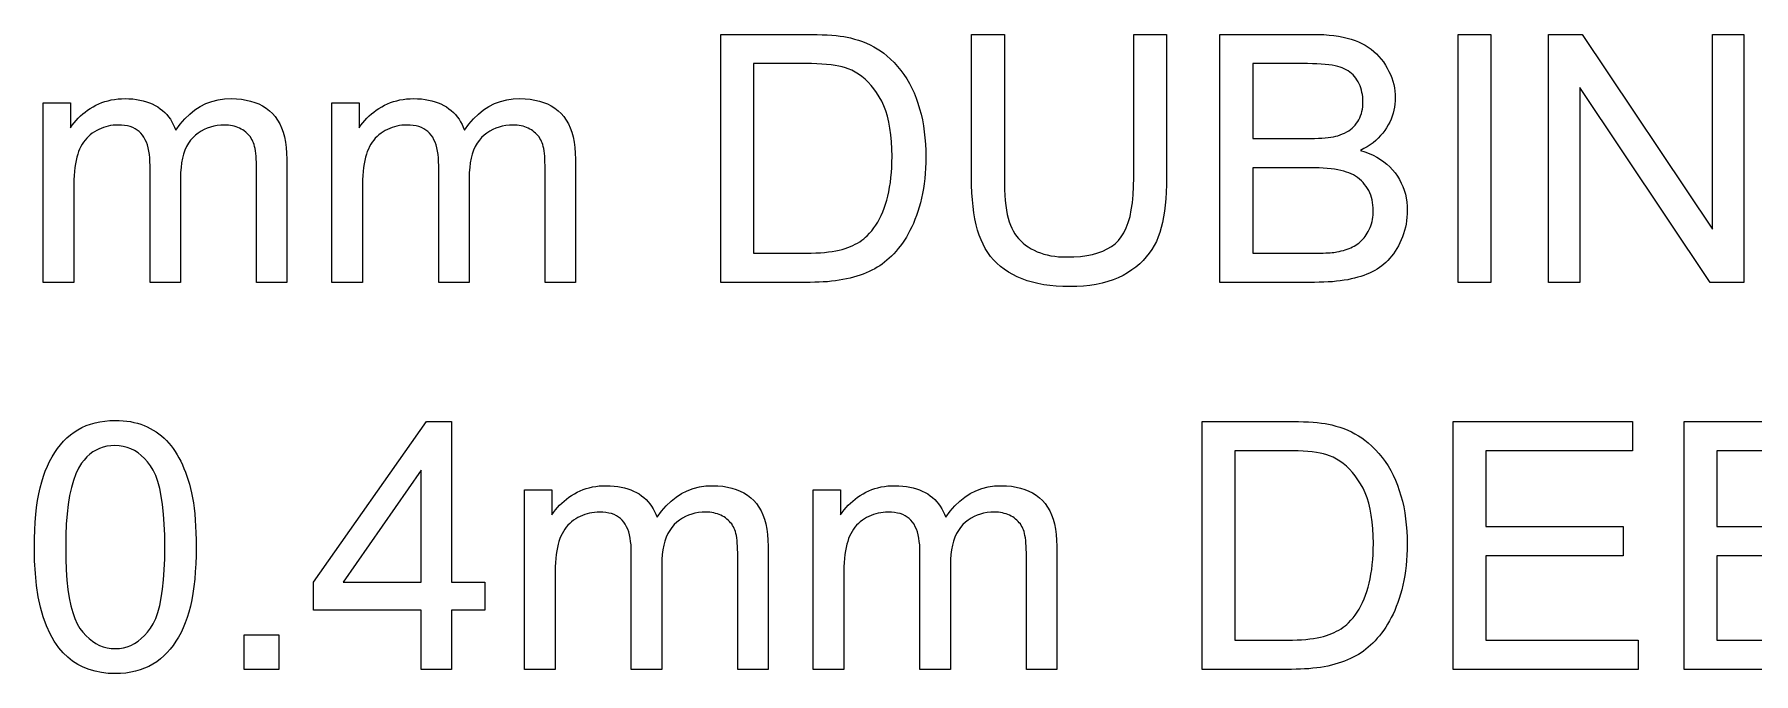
# Model space of a CAD drawing. Extents: x 0 to 297, y 0 to 420.
# Drawn here: x 199.4 to 220.19, y 325.35 to 333.09 of the extents above; entities that cross this region are included whole.
import ezdxf

# ---------------------------------------------------------------- set-up
doc = ezdxf.new("R2010")
doc.units = 0

msp = doc.modelspace()

# ---------------------------------------------------------------- linework, layer by layer
at = {"color": 7, "lineweight": 13}
for points in [[(207.703, 330.088), (207.703, 333.088), (208.736, 333.088), (208.805, 333.088), (208.87, 333.086), (208.931, 333.084), (208.99, 333.081), (209.045, 333.077), (209.097, 333.073), (209.145, 333.067), (209.19, 333.061), (209.232, 333.053), (209.27, 333.045), (209.321, 333.032), (209.37, 333.018), (209.418, 333.001), (209.465, 332.982), (209.509, 332.962), (209.553, 332.939), (209.594, 332.915), (209.634, 332.889), (209.673, 332.86), (209.71, 332.83), (209.757, 332.789), (209.801, 332.746), (209.842, 332.7), (209.881, 332.652), (209.918, 332.602), (209.952, 332.55), (209.984, 332.495), (210.014, 332.438), (210.041, 332.379), (210.065, 332.318), (210.088, 332.254), (210.108, 332.189), (210.125, 332.122), (210.141, 332.054), (210.154, 331.983), (210.164, 331.911), (210.172, 331.837), (210.178, 331.761), (210.182, 331.684), (210.183, 331.605), (210.182, 331.537), (210.18, 331.471), (210.176, 331.406), (210.17, 331.344), (210.163, 331.282), (210.154, 331.222), (210.144, 331.164), (210.132, 331.108), (210.118, 331.052), (210.103, 330.999), (210.087, 330.947), (210.07, 330.897), (210.051, 330.849), (210.032, 330.802), (210.012, 330.758), (209.991, 330.715), (209.969, 330.674), (209.947, 330.635), (209.923, 330.597), (209.899, 330.562), (209.873, 330.528), (209.848, 330.496), (209.822, 330.465), (209.795, 330.435), (209.768, 330.407), (209.74, 330.381), (209.712, 330.356), (209.684, 330.332), (209.655, 330.31), (209.625, 330.29), (209.595, 330.27), (209.564, 330.252), (209.531, 330.235), (209.497, 330.218), (209.462, 330.203), (209.425, 330.188), (209.388, 330.174), (209.349, 330.162), (209.309, 330.15), (209.267, 330.139), (209.225, 330.13), (209.181, 330.121), (209.136, 330.113), (209.09, 330.107), (209.042, 330.101), (208.993, 330.096), (208.943, 330.093), (208.892, 330.09), (208.839, 330.089), (208.785, 330.088)], [(212.698, 333.088), (213.095, 333.088), (213.095, 331.355), (213.094, 331.266), (213.091, 331.181), (213.086, 331.1), (213.079, 331.023), (213.069, 330.949), (213.058, 330.879), (213.045, 330.813), (213.03, 330.75), (213.012, 330.692), (212.993, 330.637), (212.971, 330.584), (212.945, 330.534), (212.917, 330.486), (212.885, 330.44), (212.849, 330.395), (212.811, 330.353), (212.769, 330.313), (212.724, 330.274), (212.675, 330.238), (212.623, 330.204), (212.568, 330.172), (212.51, 330.144), (212.448, 330.119), (212.383, 330.097), (212.315, 330.079), (212.243, 330.064), (212.168, 330.052), (212.089, 330.044), (212.008, 330.039), (211.922, 330.037), (211.84, 330.038), (211.76, 330.043), (211.683, 330.05), (211.61, 330.06), (211.539, 330.073), (211.472, 330.089), (211.408, 330.108), (211.346, 330.13), (211.288, 330.155), (211.233, 330.182), (211.181, 330.213), (211.132, 330.246), (211.086, 330.281), (211.043, 330.319), (211.003, 330.36), (210.966, 330.403), (210.933, 330.449), (210.902, 330.498), (210.875, 330.549), (210.85, 330.603), (210.828, 330.66), (210.809, 330.721), (210.792, 330.786), (210.777, 330.855), (210.764, 330.928), (210.754, 331.006), (210.746, 331.087), (210.74, 331.172), (210.737, 331.262), (210.736, 331.355), (210.736, 333.088), (211.133, 333.088), (211.133, 331.357), (211.133, 331.281), (211.135, 331.209), (211.139, 331.141), (211.144, 331.077), (211.151, 331.017), (211.159, 330.962), (211.168, 330.91), (211.179, 330.863), (211.191, 330.82), (211.205, 330.781), (211.221, 330.745), (211.238, 330.71), (211.258, 330.677), (211.28, 330.646), (211.304, 330.617), (211.33, 330.589), (211.358, 330.563), (211.388, 330.539), (211.421, 330.516), (211.455, 330.495), (211.491, 330.476), (211.529, 330.459), (211.568, 330.444), (211.609, 330.431), (211.652, 330.42), (211.696, 330.411), (211.741, 330.404), (211.789, 330.399), (211.837, 330.396), (211.888, 330.395), (211.973, 330.397), (212.053, 330.403), (212.128, 330.413), (212.198, 330.427), (212.263, 330.445), (212.323, 330.467), (212.377, 330.492), (212.427, 330.522), (212.472, 330.556), (212.512, 330.594), (212.547, 330.637), (212.579, 330.688), (212.607, 330.746), (212.631, 330.811), (212.652, 330.884), (212.668, 330.964), (212.681, 331.051), (212.691, 331.146), (212.696, 331.248), (212.698, 331.357)], [(213.74, 330.088), (213.74, 333.088), (214.865, 333.088), (214.933, 333.087), (214.997, 333.085), (215.059, 333.08), (215.118, 333.074), (215.175, 333.065), (215.229, 333.055), (215.28, 333.044), (215.328, 333.03), (215.374, 333.014), (215.417, 332.997), (215.457, 332.978), (215.496, 332.957), (215.533, 332.934), (215.568, 332.909), (215.602, 332.881), (215.634, 332.852), (215.663, 332.821), (215.691, 332.789), (215.718, 332.754), (215.742, 332.717), (215.764, 332.679), (215.784, 332.64), (215.802, 332.602), (215.817, 332.563), (215.83, 332.523), (215.841, 332.483), (215.849, 332.443), (215.855, 332.403), (215.859, 332.362), (215.86, 332.321), (215.859, 332.283), (215.856, 332.245), (215.85, 332.207), (215.843, 332.17), (215.834, 332.134), (215.822, 332.098), (215.809, 332.062), (215.793, 332.027), (215.775, 331.993), (215.755, 331.959), (215.733, 331.925), (215.709, 331.893), (215.683, 331.863), (215.655, 331.833), (215.624, 331.805), (215.592, 331.778), (215.557, 331.753), (215.52, 331.729), (215.481, 331.706), (215.44, 331.684), (215.493, 331.667), (215.544, 331.648), (215.592, 331.626), (215.638, 331.602), (215.681, 331.576), (215.722, 331.548), (215.76, 331.517), (215.795, 331.485), (215.828, 331.45), (215.859, 331.412), (215.887, 331.373), (215.911, 331.332), (215.933, 331.29), (215.952, 331.247), (215.968, 331.202), (215.982, 331.156), (215.992, 331.109), (215.999, 331.06), (216.004, 331.01), (216.005, 330.958), (216.004, 330.916), (216.001, 330.875), (215.997, 330.834), (215.991, 330.794), (215.983, 330.755), (215.973, 330.716), (215.961, 330.677), (215.948, 330.64), (215.933, 330.603), (215.916, 330.566), (215.898, 330.531), (215.879, 330.497), (215.859, 330.465), (215.838, 330.434), (215.816, 330.406), (215.794, 330.379), (215.771, 330.353), (215.747, 330.329), (215.722, 330.307), (215.696, 330.287), (215.669, 330.267), (215.641, 330.249), (215.611, 330.232), (215.581, 330.216), (215.548, 330.2), (215.515, 330.186), (215.48, 330.173), (215.444, 330.16), (215.406, 330.149), (215.368, 330.138), (215.327, 330.129), (215.285, 330.12), (215.241, 330.113), (215.195, 330.106), (215.148, 330.101), (215.099, 330.096), (215.047, 330.093), (214.995, 330.09), (214.94, 330.089), (214.884, 330.088)], [(216.619, 330.088), (216.619, 333.088), (217.016, 333.088), (217.016, 330.088)], [(217.712, 330.088), (217.712, 333.088), (218.119, 333.088), (219.695, 330.733), (219.695, 333.088), (220.075, 333.088), (220.075, 330.088), (219.668, 330.088), (218.092, 332.446), (218.092, 330.088)], [(208.1, 330.442), (208.74, 330.442), (208.798, 330.443), (208.854, 330.444), (208.907, 330.447), (208.957, 330.451), (209.005, 330.456), (209.05, 330.462), (209.093, 330.469), (209.133, 330.478), (209.171, 330.487), (209.206, 330.497), (209.239, 330.509), (209.271, 330.521), (209.301, 330.535), (209.33, 330.549), (209.358, 330.564), (209.384, 330.58), (209.409, 330.597), (209.432, 330.615), (209.454, 330.633), (209.475, 330.653), (209.503, 330.682), (209.529, 330.713), (209.554, 330.746), (209.578, 330.781), (209.601, 330.818), (209.622, 330.857), (209.642, 330.898), (209.661, 330.941), (209.679, 330.986), (209.695, 331.033), (209.71, 331.081), (209.723, 331.132), (209.735, 331.185), (209.745, 331.24), (209.754, 331.296), (209.761, 331.355), (209.767, 331.416), (209.771, 331.479), (209.773, 331.544), (209.774, 331.611), (209.772, 331.703), (209.768, 331.79), (209.76, 331.873), (209.749, 331.952), (209.735, 332.027), (209.718, 332.097), (209.698, 332.163), (209.675, 332.224), (209.649, 332.281), (209.619, 332.334), (209.588, 332.383), (209.555, 332.428), (209.521, 332.471), (209.485, 332.51), (209.448, 332.545), (209.41, 332.577), (209.37, 332.606), (209.33, 332.632), (209.287, 332.654), (209.244, 332.673), (209.21, 332.684), (209.172, 332.695), (209.13, 332.704), (209.085, 332.712), (209.036, 332.719), (208.982, 332.724), (208.925, 332.729), (208.864, 332.732), (208.799, 332.734), (208.73, 332.734), (208.1, 332.734)], [(214.137, 331.828), (214.785, 331.828), (214.837, 331.828), (214.885, 331.829), (214.93, 331.831), (214.973, 331.833), (215.012, 331.836), (215.048, 331.84), (215.082, 331.845), (215.112, 331.85), (215.14, 331.856), (215.164, 331.862), (215.193, 331.872), (215.222, 331.883), (215.248, 331.895), (215.273, 331.908), (215.297, 331.922), (215.319, 331.938), (215.339, 331.954), (215.358, 331.972), (215.376, 331.991), (215.392, 332.012), (215.407, 332.033), (215.42, 332.056), (215.431, 332.079), (215.441, 332.104), (215.45, 332.129), (215.457, 332.156), (215.462, 332.184), (215.466, 332.213), (215.468, 332.243), (215.469, 332.274), (215.468, 332.303), (215.466, 332.332), (215.462, 332.36), (215.457, 332.387), (215.451, 332.414), (215.443, 332.44), (215.434, 332.465), (215.423, 332.49), (215.411, 332.514), (215.397, 332.537), (215.382, 332.559), (215.366, 332.579), (215.349, 332.598), (215.33, 332.616), (215.31, 332.632), (215.289, 332.647), (215.267, 332.661), (215.243, 332.673), (215.219, 332.683), (215.193, 332.692), (215.164, 332.7), (215.132, 332.707), (215.096, 332.714), (215.056, 332.719), (215.012, 332.724), (214.964, 332.727), (214.913, 332.73), (214.858, 332.732), (214.799, 332.734), (214.736, 332.734), (214.137, 332.734)], [(199.509, 330.088), (199.509, 332.261), (199.839, 332.261), (199.839, 331.957), (199.86, 331.988), (199.882, 332.018), (199.906, 332.047), (199.931, 332.074), (199.958, 332.101), (199.986, 332.126), (200.015, 332.149), (200.046, 332.172), (200.077, 332.193), (200.111, 332.213), (200.145, 332.232), (200.181, 332.248), (200.217, 332.263), (200.254, 332.276), (200.292, 332.286), (200.332, 332.295), (200.372, 332.302), (200.413, 332.307), (200.455, 332.31), (200.498, 332.311), (200.545, 332.31), (200.591, 332.307), (200.635, 332.302), (200.677, 332.294), (200.717, 332.285), (200.756, 332.274), (200.793, 332.261), (200.828, 332.246), (200.862, 332.229), (200.893, 332.21), (200.923, 332.189), (200.952, 332.167), (200.978, 332.143), (201.003, 332.117), (201.025, 332.09), (201.046, 332.061), (201.065, 332.031), (201.082, 331.999), (201.098, 331.965), (201.111, 331.93), (201.165, 332.002), (201.221, 332.067), (201.28, 332.124), (201.343, 332.174), (201.408, 332.215), (201.477, 332.25), (201.549, 332.276), (201.624, 332.295), (201.702, 332.307), (201.783, 332.311), (201.846, 332.309), (201.906, 332.303), (201.963, 332.294), (202.017, 332.282), (202.069, 332.266), (202.117, 332.246), (202.162, 332.223), (202.204, 332.196), (202.244, 332.165), (202.28, 332.131), (202.313, 332.094), (202.343, 332.052), (202.369, 332.007), (202.391, 331.957), (202.41, 331.904), (202.426, 331.847), (202.438, 331.786), (202.447, 331.721), (202.452, 331.653), (202.454, 331.58), (202.454, 330.088), (202.088, 330.088), (202.088, 331.457), (202.087, 331.5), (202.086, 331.541), (202.084, 331.579), (202.082, 331.614), (202.079, 331.647), (202.075, 331.678), (202.07, 331.706), (202.065, 331.732), (202.059, 331.755), (202.052, 331.775), (202.044, 331.794), (202.035, 331.813), (202.025, 331.83), (202.014, 331.847), (202.001, 331.863), (201.988, 331.878), (201.973, 331.893), (201.957, 331.907), (201.94, 331.92), (201.922, 331.932), (201.903, 331.943), (201.883, 331.953), (201.862, 331.962), (201.841, 331.97), (201.819, 331.976), (201.797, 331.982), (201.774, 331.986), (201.75, 331.989), (201.726, 331.991), (201.701, 331.991), (201.656, 331.99), (201.612, 331.985), (201.57, 331.978), (201.53, 331.967), (201.491, 331.953), (201.454, 331.936), (201.418, 331.917), (201.384, 331.894), (201.351, 331.868), (201.32, 331.839), (201.291, 331.807), (201.266, 331.771), (201.243, 331.731), (201.223, 331.688), (201.207, 331.641), (201.193, 331.59), (201.182, 331.536), (201.175, 331.478), (201.17, 331.416), (201.169, 331.351), (201.169, 330.088), (200.8, 330.088), (200.8, 331.5), (200.799, 331.548), (200.797, 331.593), (200.792, 331.636), (200.786, 331.677), (200.778, 331.715), (200.768, 331.751), (200.756, 331.784), (200.743, 331.814), (200.727, 331.843), (200.71, 331.869), (200.691, 331.892), (200.67, 331.913), (200.646, 331.931), (200.62, 331.947), (200.592, 331.961), (200.561, 331.972), (200.528, 331.98), (200.493, 331.986), (200.455, 331.99), (200.416, 331.991), (200.385, 331.99), (200.354, 331.988), (200.324, 331.984), (200.295, 331.978), (200.266, 331.971), (200.238, 331.962), (200.209, 331.951), (200.182, 331.939), (200.155, 331.925), (200.128, 331.909), (200.102, 331.892), (200.078, 331.874), (200.055, 331.854), (200.034, 331.832), (200.014, 331.809), (199.996, 331.784), (199.979, 331.758), (199.963, 331.73), (199.949, 331.701), (199.937, 331.67), (199.926, 331.637), (199.915, 331.601), (199.907, 331.563), (199.899, 331.522), (199.892, 331.478), (199.887, 331.431), (199.883, 331.381), (199.88, 331.329), (199.878, 331.274), (199.877, 331.216), (199.877, 330.088)], [(203, 330.088), (203, 332.261), (203.33, 332.261), (203.33, 331.957), (203.351, 331.988), (203.373, 332.018), (203.397, 332.047), (203.422, 332.074), (203.449, 332.101), (203.477, 332.126), (203.506, 332.149), (203.537, 332.172), (203.569, 332.193), (203.602, 332.213), (203.636, 332.232), (203.672, 332.248), (203.708, 332.263), (203.745, 332.276), (203.784, 332.286), (203.823, 332.295), (203.863, 332.302), (203.904, 332.307), (203.946, 332.31), (203.989, 332.311), (204.036, 332.31), (204.082, 332.307), (204.126, 332.302), (204.168, 332.294), (204.208, 332.285), (204.247, 332.274), (204.284, 332.261), (204.319, 332.246), (204.353, 332.229), (204.385, 332.21), (204.415, 332.189), (204.443, 332.167), (204.469, 332.143), (204.494, 332.117), (204.516, 332.09), (204.537, 332.061), (204.556, 332.031), (204.574, 331.999), (204.589, 331.965), (204.603, 331.93), (204.656, 332.002), (204.712, 332.067), (204.771, 332.124), (204.834, 332.174), (204.899, 332.215), (204.968, 332.25), (205.04, 332.276), (205.115, 332.295), (205.193, 332.307), (205.274, 332.311), (205.337, 332.309), (205.397, 332.303), (205.454, 332.294), (205.509, 332.282), (205.56, 332.266), (205.608, 332.246), (205.653, 332.223), (205.695, 332.196), (205.735, 332.165), (205.771, 332.131), (205.804, 332.094), (205.834, 332.052), (205.86, 332.007), (205.882, 331.957), (205.902, 331.904), (205.917, 331.847), (205.929, 331.786), (205.938, 331.721), (205.943, 331.653), (205.945, 331.58), (205.945, 330.088), (205.579, 330.088), (205.579, 331.457), (205.578, 331.5), (205.577, 331.541), (205.575, 331.579), (205.573, 331.614), (205.57, 331.647), (205.566, 331.678), (205.561, 331.706), (205.556, 331.732), (205.55, 331.755), (205.543, 331.775), (205.535, 331.794), (205.526, 331.813), (205.516, 331.83), (205.505, 331.847), (205.492, 331.863), (205.479, 331.878), (205.464, 331.893), (205.448, 331.907), (205.431, 331.92), (205.413, 331.932), (205.394, 331.943), (205.374, 331.953), (205.354, 331.962), (205.332, 331.97), (205.311, 331.976), (205.288, 331.982), (205.265, 331.986), (205.241, 331.989), (205.217, 331.991), (205.192, 331.991), (205.147, 331.99), (205.103, 331.985), (205.061, 331.978), (205.021, 331.967), (204.982, 331.953), (204.945, 331.936), (204.909, 331.917), (204.875, 331.894), (204.842, 331.868), (204.811, 331.839), (204.783, 331.807), (204.757, 331.771), (204.734, 331.731), (204.714, 331.688), (204.698, 331.641), (204.684, 331.59), (204.673, 331.536), (204.666, 331.478), (204.661, 331.416), (204.66, 331.351), (204.66, 330.088), (204.292, 330.088), (204.292, 331.5), (204.291, 331.548), (204.288, 331.593), (204.283, 331.636), (204.277, 331.677), (204.269, 331.715), (204.259, 331.751), (204.247, 331.784), (204.234, 331.814), (204.219, 331.843), (204.201, 331.869), (204.182, 331.892), (204.161, 331.913), (204.137, 331.931), (204.111, 331.947), (204.083, 331.961), (204.052, 331.972), (204.019, 331.98), (203.984, 331.986), (203.947, 331.99), (203.907, 331.991), (203.876, 331.99), (203.846, 331.988), (203.816, 331.984), (203.786, 331.978), (203.757, 331.971), (203.729, 331.962), (203.701, 331.951), (203.673, 331.939), (203.646, 331.925), (203.619, 331.909), (203.594, 331.892), (203.569, 331.874), (203.547, 331.854), (203.525, 331.832), (203.505, 331.809), (203.487, 331.784), (203.47, 331.758), (203.455, 331.73), (203.441, 331.701), (203.428, 331.67), (203.417, 331.637), (203.407, 331.601), (203.398, 331.563), (203.39, 331.522), (203.383, 331.478), (203.378, 331.431), (203.374, 331.381), (203.371, 331.329), (203.369, 331.274), (203.369, 331.216), (203.369, 330.088)], [(214.137, 330.442), (214.884, 330.442), (214.921, 330.442), (214.956, 330.443), (214.989, 330.443), (215.019, 330.444), (215.047, 330.446), (215.073, 330.447), (215.097, 330.449), (215.118, 330.451), (215.137, 330.454), (215.154, 330.457), (215.181, 330.462), (215.207, 330.468), (215.232, 330.474), (215.256, 330.481), (215.28, 330.489), (215.302, 330.498), (215.324, 330.507), (215.344, 330.517), (215.364, 330.527), (215.383, 330.538), (215.401, 330.55), (215.418, 330.563), (215.435, 330.577), (215.451, 330.593), (215.467, 330.609), (215.482, 330.626), (215.496, 330.644), (215.509, 330.663), (215.522, 330.684), (215.534, 330.705), (215.546, 330.727), (215.556, 330.75), (215.565, 330.774), (215.572, 330.798), (215.579, 330.823), (215.584, 330.849), (215.588, 330.875), (215.591, 330.902), (215.593, 330.93), (215.594, 330.958), (215.593, 330.991), (215.59, 331.023), (215.586, 331.055), (215.58, 331.085), (215.572, 331.115), (215.563, 331.143), (215.552, 331.171), (215.539, 331.198), (215.524, 331.224), (215.508, 331.249), (215.49, 331.273), (215.471, 331.296), (215.45, 331.317), (215.428, 331.337), (215.405, 331.355), (215.381, 331.372), (215.355, 331.387), (215.328, 331.4), (215.299, 331.413), (215.269, 331.423), (215.238, 331.433), (215.203, 331.441), (215.166, 331.449), (215.126, 331.456), (215.083, 331.461), (215.038, 331.466), (214.99, 331.469), (214.94, 331.472), (214.886, 331.473), (214.83, 331.474), (214.137, 331.474)], [(199.402, 326.886), (199.403, 326.99), (199.406, 327.09), (199.412, 327.186), (199.419, 327.278), (199.429, 327.366), (199.441, 327.449), (199.455, 327.529), (199.472, 327.604), (199.49, 327.675), (199.511, 327.742), (199.534, 327.805), (199.559, 327.866), (199.586, 327.923), (199.616, 327.978), (199.647, 328.029), (199.681, 328.078), (199.717, 328.123), (199.754, 328.166), (199.794, 328.206), (199.837, 328.242), (199.881, 328.276), (199.927, 328.306), (199.976, 328.332), (200.027, 328.355), (200.08, 328.374), (200.136, 328.39), (200.193, 328.402), (200.253, 328.411), (200.315, 328.417), (200.38, 328.418), (200.428, 328.417), (200.474, 328.414), (200.519, 328.41), (200.564, 328.403), (200.606, 328.394), (200.648, 328.383), (200.689, 328.371), (200.728, 328.356), (200.766, 328.34), (200.803, 328.321), (200.839, 328.301), (200.874, 328.279), (200.907, 328.255), (200.939, 328.23), (200.97, 328.202), (200.999, 328.174), (201.027, 328.143), (201.054, 328.111), (201.08, 328.077), (201.104, 328.041), (201.127, 328.003), (201.15, 327.964), (201.171, 327.924), (201.191, 327.881), (201.21, 327.838), (201.228, 327.792), (201.245, 327.745), (201.261, 327.697), (201.276, 327.646), (201.29, 327.595), (201.303, 327.54), (201.315, 327.482), (201.325, 327.42), (201.334, 327.355), (201.341, 327.286), (201.347, 327.213), (201.352, 327.137), (201.355, 327.057), (201.357, 326.973), (201.358, 326.886), (201.357, 326.782), (201.354, 326.683), (201.348, 326.587), (201.341, 326.496), (201.331, 326.409), (201.319, 326.325), (201.305, 326.246), (201.289, 326.171), (201.27, 326.1), (201.25, 326.033), (201.227, 325.97), (201.202, 325.909), (201.175, 325.852), (201.146, 325.797), (201.114, 325.746), (201.081, 325.697), (201.045, 325.651), (201.007, 325.609), (200.967, 325.569), (200.925, 325.532), (200.881, 325.498), (200.834, 325.468), (200.785, 325.442), (200.734, 325.419), (200.681, 325.399), (200.625, 325.383), (200.567, 325.371), (200.507, 325.362), (200.445, 325.357), (200.38, 325.355), (200.295, 325.358), (200.214, 325.367), (200.136, 325.383), (200.063, 325.405), (199.993, 325.433), (199.926, 325.467), (199.864, 325.507), (199.805, 325.554), (199.75, 325.607), (199.698, 325.666), (199.642, 325.746), (199.592, 325.835), (199.547, 325.933), (199.508, 326.041), (199.476, 326.158), (199.449, 326.285), (199.428, 326.421), (199.414, 326.566), (199.405, 326.721)], [(204.078, 325.406), (204.078, 326.124), (202.776, 326.124), (202.776, 326.462), (204.145, 328.406), (204.446, 328.406), (204.446, 326.462), (204.851, 326.462), (204.851, 326.124), (204.446, 326.124), (204.446, 325.406)], [(213.524, 325.406), (213.524, 328.406), (214.557, 328.406), (214.626, 328.406), (214.691, 328.404), (214.752, 328.402), (214.811, 328.399), (214.866, 328.395), (214.917, 328.391), (214.966, 328.385), (215.011, 328.379), (215.053, 328.371), (215.091, 328.363), (215.142, 328.35), (215.191, 328.335), (215.239, 328.319), (215.285, 328.3), (215.33, 328.28), (215.373, 328.257), (215.415, 328.233), (215.455, 328.207), (215.494, 328.178), (215.531, 328.148), (215.578, 328.107), (215.621, 328.064), (215.663, 328.018), (215.702, 327.97), (215.739, 327.92), (215.773, 327.867), (215.805, 327.813), (215.834, 327.756), (215.862, 327.697), (215.886, 327.636), (215.909, 327.572), (215.929, 327.507), (215.946, 327.44), (215.962, 327.372), (215.975, 327.301), (215.985, 327.229), (215.993, 327.155), (215.999, 327.079), (216.003, 327.002), (216.004, 326.922), (216.003, 326.855), (216.001, 326.789), (215.997, 326.724), (215.991, 326.661), (215.984, 326.6), (215.975, 326.54), (215.965, 326.482), (215.953, 326.425), (215.939, 326.37), (215.924, 326.317), (215.908, 326.265), (215.89, 326.215), (215.872, 326.166), (215.853, 326.12), (215.833, 326.075), (215.812, 326.033), (215.79, 325.992), (215.768, 325.953), (215.744, 325.915), (215.72, 325.88), (215.694, 325.846), (215.669, 325.814), (215.643, 325.783), (215.616, 325.753), (215.589, 325.725), (215.561, 325.699), (215.533, 325.674), (215.505, 325.65), (215.476, 325.628), (215.446, 325.608), (215.416, 325.588), (215.385, 325.57), (215.352, 325.552), (215.318, 325.536), (215.283, 325.52), (215.246, 325.506), (215.209, 325.492), (215.17, 325.48), (215.13, 325.468), (215.088, 325.457), (215.046, 325.447), (215.002, 325.439), (214.957, 325.431), (214.91, 325.424), (214.863, 325.419), (214.814, 325.414), (214.764, 325.411), (214.713, 325.408), (214.66, 325.407), (214.606, 325.406)], [(216.559, 325.406), (216.559, 328.406), (218.728, 328.406), (218.728, 328.052), (216.956, 328.052), (216.956, 327.133), (218.615, 327.133), (218.615, 326.781), (216.956, 326.781), (216.956, 325.76), (218.797, 325.76), (218.797, 325.406)], [(219.354, 325.406), (219.354, 328.406), (221.523, 328.406), (221.523, 328.052), (219.751, 328.052), (219.751, 327.133), (221.411, 327.133), (221.411, 326.781), (219.751, 326.781), (219.751, 325.76), (221.593, 325.76), (221.593, 325.406)], [(199.78, 326.886), (199.782, 326.743), (199.787, 326.61), (199.796, 326.487), (199.808, 326.374), (199.823, 326.27), (199.842, 326.177), (199.865, 326.093), (199.891, 326.02), (199.92, 325.956), (199.953, 325.902), (199.989, 325.856), (200.026, 325.814), (200.064, 325.778), (200.104, 325.746), (200.146, 325.719), (200.19, 325.697), (200.235, 325.68), (200.282, 325.668), (200.33, 325.66), (200.38, 325.658), (200.43, 325.66), (200.478, 325.668), (200.525, 325.68), (200.57, 325.697), (200.613, 325.719), (200.655, 325.746), (200.695, 325.778), (200.734, 325.815), (200.771, 325.857), (200.807, 325.903), (200.839, 325.957), (200.869, 326.021), (200.895, 326.095), (200.917, 326.178), (200.936, 326.272), (200.952, 326.375), (200.964, 326.488), (200.973, 326.611), (200.978, 326.743), (200.979, 326.886), (200.978, 327.029), (200.973, 327.162), (200.964, 327.285), (200.952, 327.399), (200.936, 327.502), (200.917, 327.595), (200.895, 327.679), (200.869, 327.753), (200.839, 327.816), (200.807, 327.87), (200.771, 327.916), (200.734, 327.958), (200.695, 327.994), (200.655, 328.026), (200.612, 328.053), (200.568, 328.074), (200.523, 328.091), (200.475, 328.104), (200.426, 328.111), (200.376, 328.113), (200.326, 328.111), (200.278, 328.105), (200.233, 328.094), (200.189, 328.079), (200.148, 328.06), (200.108, 328.036), (200.071, 328.008), (200.035, 327.976), (200.002, 327.939), (199.971, 327.899), (199.934, 327.839), (199.902, 327.77), (199.874, 327.692), (199.849, 327.605), (199.828, 327.508), (199.811, 327.402), (199.797, 327.287), (199.788, 327.162), (199.782, 327.029)], [(213.921, 325.76), (214.561, 325.76), (214.619, 325.761), (214.675, 325.762), (214.728, 325.765), (214.778, 325.769), (214.826, 325.774), (214.871, 325.78), (214.914, 325.787), (214.954, 325.795), (214.992, 325.805), (215.027, 325.815), (215.06, 325.827), (215.092, 325.839), (215.122, 325.853), (215.151, 325.867), (215.179, 325.882), (215.205, 325.898), (215.23, 325.915), (215.253, 325.933), (215.275, 325.951), (215.296, 325.971), (215.324, 326), (215.35, 326.031), (215.375, 326.064), (215.399, 326.099), (215.422, 326.136), (215.443, 326.175), (215.463, 326.216), (215.482, 326.259), (215.5, 326.304), (215.516, 326.35), (215.531, 326.399), (215.544, 326.45), (215.556, 326.503), (215.566, 326.557), (215.575, 326.614), (215.582, 326.673), (215.588, 326.734), (215.592, 326.797), (215.594, 326.862), (215.595, 326.929), (215.593, 327.021), (215.589, 327.108), (215.581, 327.191), (215.57, 327.27), (215.556, 327.345), (215.539, 327.415), (215.519, 327.481), (215.496, 327.542), (215.47, 327.599), (215.44, 327.652), (215.409, 327.701), (215.376, 327.746), (215.342, 327.789), (215.306, 327.827), (215.269, 327.863), (215.231, 327.895), (215.191, 327.924), (215.15, 327.95), (215.108, 327.972), (215.065, 327.991), (215.031, 328.002), (214.993, 328.013), (214.951, 328.022), (214.906, 328.03), (214.856, 328.037), (214.803, 328.042), (214.746, 328.046), (214.685, 328.05), (214.62, 328.051), (214.551, 328.052), (213.921, 328.052)], [(204.078, 326.462), (204.078, 327.815), (203.138, 326.462)], [(205.33, 325.406), (205.33, 327.579), (205.66, 327.579), (205.66, 327.274), (205.681, 327.306), (205.703, 327.336), (205.727, 327.365), (205.752, 327.392), (205.779, 327.418), (205.807, 327.443), (205.836, 327.467), (205.866, 327.49), (205.898, 327.511), (205.932, 327.531), (205.966, 327.55), (206.002, 327.566), (206.038, 327.581), (206.075, 327.593), (206.113, 327.604), (206.152, 327.613), (206.193, 327.62), (206.234, 327.625), (206.276, 327.627), (206.318, 327.628), (206.366, 327.627), (206.412, 327.624), (206.456, 327.619), (206.498, 327.612), (206.538, 327.603), (206.577, 327.592), (206.614, 327.579), (206.649, 327.564), (206.683, 327.547), (206.714, 327.528), (206.744, 327.507), (206.773, 327.485), (206.799, 327.461), (206.823, 327.435), (206.846, 327.408), (206.867, 327.379), (206.886, 327.349), (206.903, 327.317), (206.919, 327.283), (206.932, 327.248), (206.986, 327.32), (207.042, 327.385), (207.101, 327.442), (207.164, 327.491), (207.229, 327.533), (207.298, 327.568), (207.37, 327.594), (207.444, 327.613), (207.522, 327.625), (207.604, 327.628), (207.667, 327.627), (207.727, 327.621), (207.784, 327.612), (207.838, 327.6), (207.89, 327.584), (207.938, 327.564), (207.983, 327.541), (208.025, 327.514), (208.065, 327.483), (208.101, 327.449), (208.134, 327.412), (208.163, 327.37), (208.19, 327.325), (208.212, 327.275), (208.231, 327.222), (208.247, 327.165), (208.259, 327.104), (208.268, 327.039), (208.273, 326.97), (208.275, 326.898), (208.275, 325.406), (207.908, 325.406), (207.908, 326.775), (207.908, 326.818), (207.907, 326.859), (207.905, 326.897), (207.903, 326.932), (207.9, 326.965), (207.896, 326.996), (207.891, 327.024), (207.886, 327.049), (207.879, 327.073), (207.873, 327.093), (207.865, 327.112), (207.856, 327.131), (207.846, 327.148), (207.835, 327.165), (207.822, 327.181), (207.809, 327.196), (207.794, 327.211), (207.778, 327.225), (207.761, 327.238), (207.743, 327.25), (207.724, 327.261), (207.704, 327.271), (207.683, 327.28), (207.662, 327.288), (207.64, 327.294), (207.618, 327.3), (207.595, 327.304), (207.571, 327.307), (207.547, 327.309), (207.522, 327.309), (207.477, 327.308), (207.433, 327.303), (207.391, 327.295), (207.351, 327.285), (207.312, 327.271), (207.275, 327.254), (207.239, 327.234), (207.205, 327.212), (207.172, 327.186), (207.141, 327.157), (207.112, 327.124), (207.087, 327.088), (207.064, 327.049), (207.044, 327.005), (207.028, 326.958), (207.014, 326.908), (207.003, 326.854), (206.996, 326.796), (206.991, 326.734), (206.99, 326.669), (206.99, 325.406), (206.621, 325.406), (206.621, 326.818), (206.62, 326.866), (206.618, 326.911), (206.613, 326.954), (206.607, 326.995), (206.599, 327.033), (206.589, 327.069), (206.577, 327.102), (206.564, 327.132), (206.548, 327.161), (206.531, 327.186), (206.512, 327.21), (206.491, 327.231), (206.467, 327.249), (206.441, 327.265), (206.413, 327.278), (206.382, 327.29), (206.349, 327.298), (206.314, 327.304), (206.276, 327.308), (206.237, 327.309), (206.206, 327.308), (206.175, 327.306), (206.145, 327.302), (206.116, 327.296), (206.087, 327.289), (206.058, 327.28), (206.03, 327.269), (206.003, 327.257), (205.976, 327.243), (205.949, 327.227), (205.923, 327.21), (205.899, 327.192), (205.876, 327.171), (205.855, 327.15), (205.835, 327.127), (205.817, 327.102), (205.8, 327.076), (205.784, 327.048), (205.77, 327.019), (205.758, 326.988), (205.746, 326.955), (205.736, 326.919), (205.727, 326.881), (205.72, 326.84), (205.713, 326.796), (205.708, 326.749), (205.704, 326.699), (205.701, 326.647), (205.699, 326.592), (205.698, 326.534), (205.698, 325.406)], [(208.821, 325.406), (208.821, 327.579), (209.151, 327.579), (209.151, 327.274), (209.172, 327.306), (209.194, 327.336), (209.218, 327.365), (209.243, 327.392), (209.27, 327.418), (209.298, 327.443), (209.327, 327.467), (209.358, 327.49), (209.39, 327.511), (209.423, 327.531), (209.457, 327.55), (209.493, 327.566), (209.529, 327.581), (209.566, 327.593), (209.604, 327.604), (209.644, 327.613), (209.684, 327.62), (209.725, 327.625), (209.767, 327.627), (209.81, 327.628), (209.857, 327.627), (209.903, 327.624), (209.947, 327.619), (209.989, 327.612), (210.029, 327.603), (210.068, 327.592), (210.105, 327.579), (210.14, 327.564), (210.174, 327.547), (210.206, 327.528), (210.236, 327.507), (210.264, 327.485), (210.29, 327.461), (210.315, 327.435), (210.337, 327.408), (210.358, 327.379), (210.377, 327.349), (210.394, 327.317), (210.41, 327.283), (210.423, 327.248), (210.477, 327.32), (210.533, 327.385), (210.592, 327.442), (210.655, 327.491), (210.72, 327.533), (210.789, 327.568), (210.861, 327.594), (210.936, 327.613), (211.014, 327.625), (211.095, 327.628), (211.158, 327.627), (211.218, 327.621), (211.275, 327.612), (211.329, 327.6), (211.381, 327.584), (211.429, 327.564), (211.474, 327.541), (211.516, 327.514), (211.556, 327.483), (211.592, 327.449), (211.625, 327.412), (211.655, 327.37), (211.681, 327.325), (211.703, 327.275), (211.722, 327.222), (211.738, 327.165), (211.75, 327.104), (211.759, 327.039), (211.764, 326.97), (211.766, 326.898), (211.766, 325.406), (211.4, 325.406), (211.4, 326.775), (211.399, 326.818), (211.398, 326.859), (211.396, 326.897), (211.394, 326.932), (211.391, 326.965), (211.387, 326.996), (211.382, 327.024), (211.377, 327.049), (211.371, 327.073), (211.364, 327.093), (211.356, 327.112), (211.347, 327.131), (211.337, 327.148), (211.326, 327.165), (211.313, 327.181), (211.3, 327.196), (211.285, 327.211), (211.269, 327.225), (211.252, 327.238), (211.234, 327.25), (211.215, 327.261), (211.195, 327.271), (211.174, 327.28), (211.153, 327.288), (211.132, 327.294), (211.109, 327.3), (211.086, 327.304), (211.062, 327.307), (211.038, 327.309), (211.013, 327.309), (210.968, 327.308), (210.924, 327.303), (210.882, 327.295), (210.842, 327.285), (210.803, 327.271), (210.766, 327.254), (210.73, 327.234), (210.696, 327.212), (210.663, 327.186), (210.632, 327.157), (210.603, 327.124), (210.578, 327.088), (210.555, 327.049), (210.535, 327.005), (210.519, 326.958), (210.505, 326.908), (210.494, 326.854), (210.487, 326.796), (210.482, 326.734), (210.481, 326.669), (210.481, 325.406), (210.112, 325.406), (210.112, 326.818), (210.112, 326.866), (210.109, 326.911), (210.104, 326.954), (210.098, 326.995), (210.09, 327.033), (210.08, 327.069), (210.068, 327.102), (210.055, 327.132), (210.04, 327.161), (210.022, 327.186), (210.003, 327.21), (209.982, 327.231), (209.958, 327.249), (209.932, 327.265), (209.904, 327.278), (209.873, 327.29), (209.84, 327.298), (209.805, 327.304), (209.768, 327.308), (209.728, 327.309), (209.697, 327.308), (209.666, 327.306), (209.637, 327.302), (209.607, 327.296), (209.578, 327.289), (209.55, 327.28), (209.522, 327.269), (209.494, 327.257), (209.467, 327.243), (209.44, 327.227), (209.415, 327.21), (209.39, 327.192), (209.368, 327.171), (209.346, 327.15), (209.326, 327.127), (209.308, 327.102), (209.291, 327.076), (209.276, 327.048), (209.261, 327.019), (209.249, 326.988), (209.238, 326.955), (209.228, 326.919), (209.219, 326.881), (209.211, 326.84), (209.204, 326.796), (209.199, 326.749), (209.195, 326.699), (209.192, 326.647), (209.19, 326.592), (209.19, 326.534), (209.19, 325.406)], [(201.939, 325.406), (201.939, 325.826), (202.359, 325.826), (202.359, 325.406)]]:
    msp.add_lwpolyline(points, close=True, dxfattribs=at)

doc.saveas('drawing.dxf')
